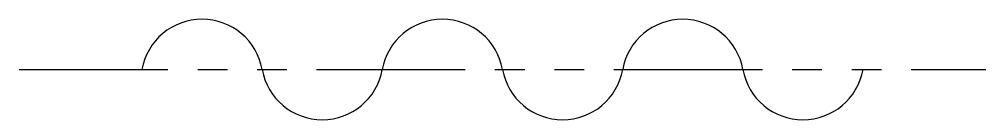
# Model space of a CAD drawing. Extents: x -20339.4 to -20278.4, y -11854.5 to -11848.1.
import ezdxf

# ---------------------------------------------------------------- set-up
doc = ezdxf.new("R2010")
doc.units = 0
doc.header["$MEASUREMENT"] = 0
doc.linetypes.add('PHANTOM2', pattern=[1.25, 0.625, -0.125, 0.125, -0.125, 0.125, -0.125])
doc.layers.add('1', color=7, linetype='CONTINUOUS')

msp = doc.modelspace()

# ---------------------------------------------------------------- linework, layer by layer
at = {"layer": '1', "color": 1, "linetype": 'PHANTOM2', "ltscale": 15}
msp.add_line((-20339.393, -11851.315), (-20278.443, -11851.315), dxfattribs=at)
at = {"layer": '1', "color": 2}
for centre, start, end in [((-20327.868, -11851.984), 10.01891, 169.98109), ((-20312.708, -11851.984), 10.01891, 169.98109), ((-20297.548, -11851.984), 10.01891, 169.98109), ((-20320.288, -11850.645), 190.01891, 349.98109), ((-20305.128, -11850.645), 190.01891, 349.98109), ((-20289.968, -11850.645), 190.01891, 349.98109)]:
    msp.add_arc(centre, 3.849, start, end, dxfattribs=at)

doc.saveas('drawing.dxf')
